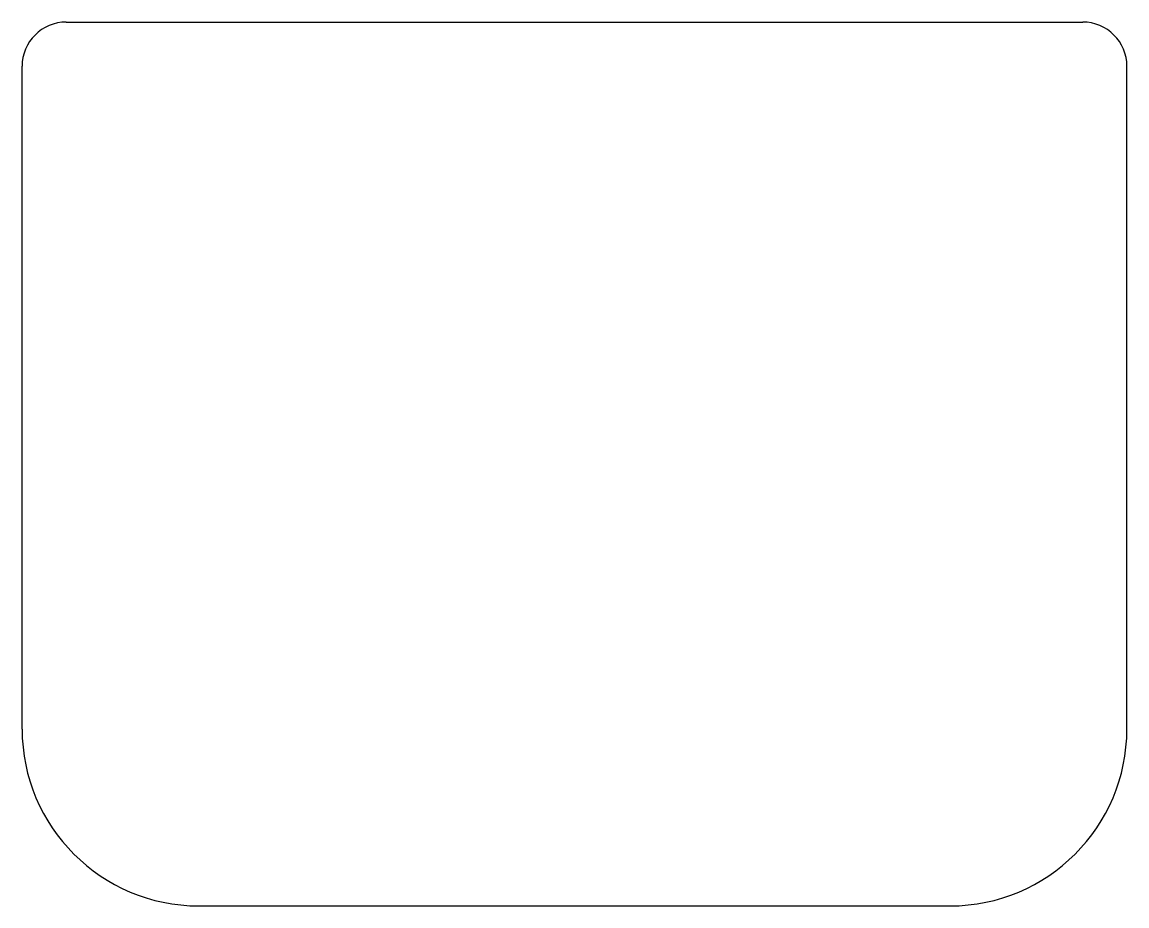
# Model space of a CAD drawing. Header units: millimetres. Extents: x 0 to 250, y 0 to 200.
import ezdxf

# ---------------------------------------------------------------- set-up
doc = ezdxf.new("R2010")
doc.units = ezdxf.units.MM

msp = doc.modelspace()

# ---------------------------------------------------------------- linework, layer by layer
at = {"color": 7, "linetype": 'Continuous'}
for p, q in [((10, 200), (240, 200)), ((0, 40), (0, 190)), ((250, 40), (250, 190)), ((40, 0), (210, 0))]:
    msp.add_line(p, q, dxfattribs=at)
for centre, radius, start, end in [((10, 190), 10, 90, 180), ((240, 190), 10, 0, 90), ((40, 40), 40, 180, 270), ((210, 40), 40, 270, 0)]:
    msp.add_arc(centre, radius, start, end, dxfattribs=at)

doc.saveas('drawing.dxf')
